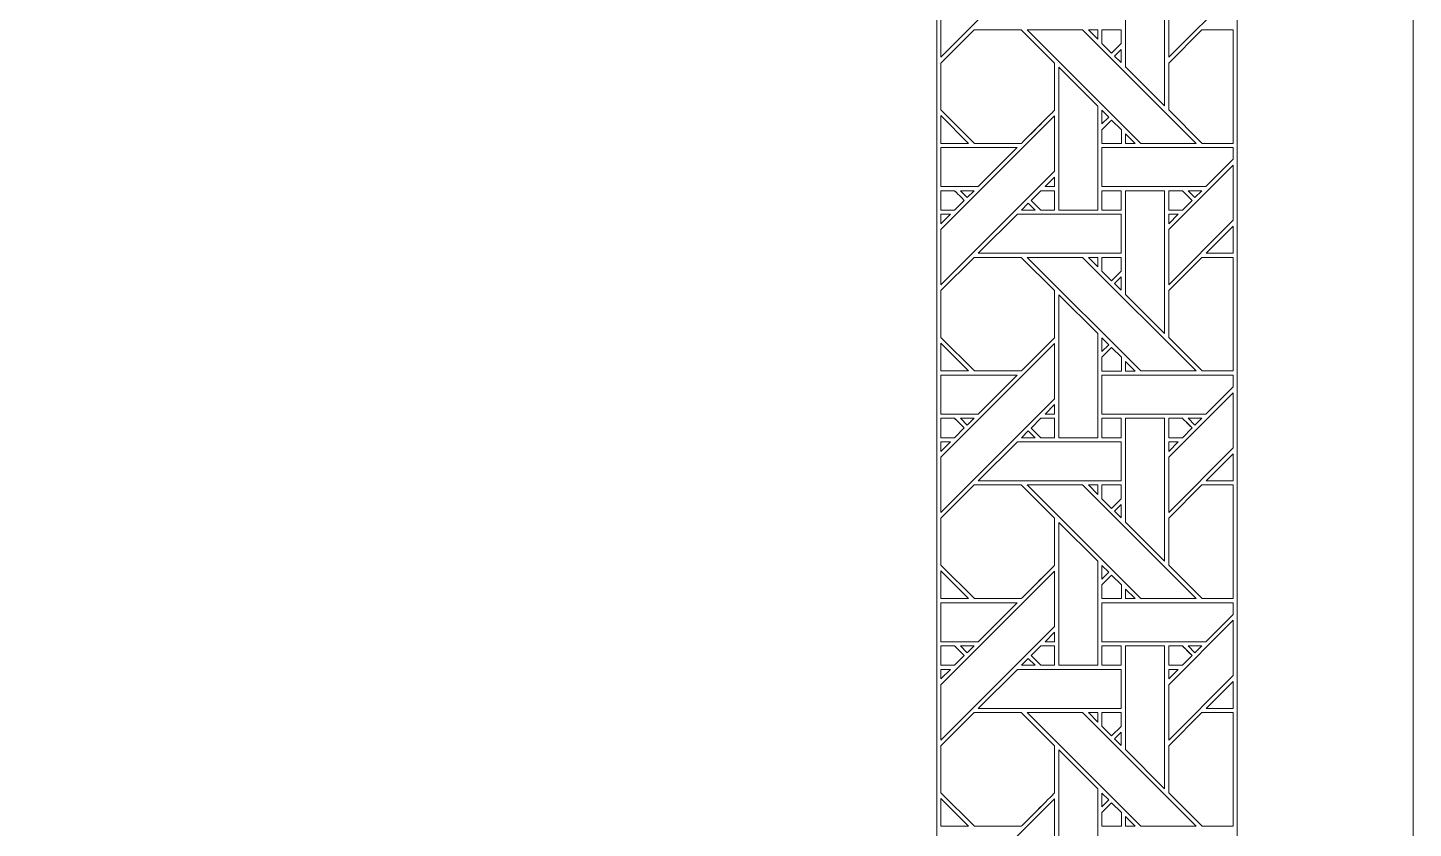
# Model space of a CAD drawing. Header units: inches. Extents: x 6.4 to 18.4, y 3.1 to 15.1.
# Drawn here: x 12.61 to 18.38, y 5.53 to 8.87 of the extents above; entities that cross this region are included whole.
import ezdxf

# ---------------------------------------------------------------- set-up
doc = ezdxf.new("R2010")
doc.units = ezdxf.units.IN
doc.header["$MEASUREMENT"] = 0
doc.layers.add('Design', color=7, linetype='Continuous', lineweight=0)

msp = doc.modelspace()

# ---------------------------------------------------------------- linework, layer by layer
at = {"layer": 'Design'}
for points, knots in [([(18.3821, 15.0948), (18.3821, 15.0948), (6.3829, 15.0948), (6.3829, 15.0948), (6.3829, 15.0948), (6.3829, 3.0948), (6.3829, 3.0948), (6.3829, 3.0948), (18.3829, 3.0948), (18.3829, 3.0948), (18.3829, 3.0948), (18.3829, 15.0948), (18.3829, 15.0948), (18.3829, 15.0948), (18.3821, 15.0948), (18.3821, 15.0948)], [0, 0, 0, 0, 1, 1, 1, 2, 2, 2, 3, 3, 3, 4, 4, 4, 5, 5, 5, 5]), ([(17.6485, 14.3611), (17.6485, 14.3611), (7.1165, 14.3611), (7.1165, 14.3611), (7.1165, 14.3611), (7.1165, 3.8284), (7.1165, 3.8284), (7.1165, 3.8284), (17.6492, 3.8284), (17.6492, 3.8284), (17.6492, 3.8284), (17.6492, 14.3611), (17.6492, 14.3611), (17.6492, 14.3611), (17.6485, 14.3611), (17.6485, 14.3611)], [0, 0, 0, 0, 1, 1, 1, 2, 2, 2, 3, 3, 3, 4, 4, 4, 5, 5, 5, 5]), ([(8.3676, 5.0795), (8.3676, 5.0795), (8.3676, 13.1101), (8.3676, 13.1101), (8.3676, 13.1101), (16.3981, 13.1101), (16.3981, 13.1101), (16.3981, 13.1101), (16.3981, 5.0795), (16.3981, 5.0795), (16.3981, 5.0795), (8.3676, 5.0795), (8.3676, 5.0795)], [0, 0, 0, 0, 1, 1, 1, 2, 2, 2, 3, 3, 3, 4, 4, 4, 4]), ([(16.4153, 8.743), (16.4153, 8.743), (16.4153, 8.9731), (16.4153, 8.9731), (16.4153, 8.9731), (16.889, 9.4467), (16.889, 9.4467), (16.889, 9.4467), (16.889, 9.2166), (16.889, 9.2166), (16.889, 9.2166), (16.4153, 8.743), (16.4153, 8.743)], [0, 0, 0, 0, 1, 1, 1, 2, 2, 2, 3, 3, 3, 4, 4, 4, 4]), ([(17.6329, 9.0118), (17.6329, 9.0118), (17.364, 8.743), (17.364, 8.743), (17.364, 8.743), (17.364, 8.9731), (17.364, 8.9731), (17.364, 8.9731), (17.6329, 9.2419), (17.6329, 9.2419), (17.6329, 9.2419), (17.6329, 9.0118), (17.6329, 9.0118)], [0, 0, 0, 0, 1, 1, 1, 2, 2, 2, 3, 3, 3, 4, 4, 4, 4]), ([(17.184, 8.703), (17.184, 8.703), (17.184, 9.1352), (17.184, 9.1352), (17.184, 9.1352), (17.3469, 9.1352), (17.3469, 9.1352), (17.3469, 9.1352), (17.3469, 8.5401), (17.3469, 8.5401), (17.3469, 8.5401), (17.184, 8.703), (17.184, 8.703)], [0, 0, 0, 0, 1, 1, 1, 2, 2, 2, 3, 3, 3, 4, 4, 4, 4]), ([(16.4153, 8.7186), (16.4153, 8.7186), (16.554, 8.8573), (16.554, 8.8573), (16.554, 8.8573), (16.7502, 8.8573), (16.7502, 8.8573), (16.7502, 8.8573), (16.889, 8.7186), (16.889, 8.7186), (16.889, 8.7186), (16.889, 8.5224), (16.889, 8.5224), (16.8712, 8.5045), (16.7593, 8.3927), (16.7503, 8.3837), (16.7503, 8.3837), (16.5546, 8.3837), (16.5546, 8.3837), (16.5546, 8.3837), (16.4153, 8.5229), (16.4153, 8.5229), (16.4153, 8.5229), (16.4153, 8.7186), (16.4153, 8.7186)], [0, 0, 0, 0, 1, 1, 1, 2, 2, 2, 3, 3, 3, 4, 4, 4, 5, 5, 5, 6, 6, 6, 7, 7, 7, 8, 8, 8, 8]), ([(16.889, 8.5224), (16.871, 8.5042), (16.7591, 8.3925), (16.7503, 8.3837), (16.7503, 8.3837), (16.5546, 8.3837), (16.5546, 8.3837), (16.5546, 8.3837), (16.4153, 8.5229), (16.4153, 8.5229), (16.4153, 8.5229), (16.4153, 8.7186), (16.4153, 8.7186), (16.4153, 8.7186), (16.554, 8.8573), (16.554, 8.8573), (16.554, 8.8573), (16.7502, 8.8573), (16.7502, 8.8573), (16.7502, 8.8573), (16.889, 8.7186), (16.889, 8.7186), (16.889, 8.7186), (16.889, 8.5224), (16.889, 8.5224)], [0, 0, 0, 0, 1, 1, 1, 2, 2, 2, 3, 3, 3, 4, 4, 4, 5, 5, 5, 6, 6, 6, 7, 7, 7, 8, 8, 8, 8]), ([(17.479, 8.3837), (17.479, 8.3837), (17.248, 8.3837), (17.248, 8.3837), (17.248, 8.3837), (16.7745, 8.8573), (16.7745, 8.8573), (16.7745, 8.8573), (17.0054, 8.8573), (17.0054, 8.8573), (17.0054, 8.8573), (17.479, 8.3837), (17.479, 8.3837)], [0, 0, 0, 0, 1, 1, 1, 2, 2, 2, 3, 3, 3, 4, 4, 4, 4]), ([(17.0295, 8.8573), (17.0295, 8.8573), (17.069, 8.8573), (17.069, 8.8573), (17.069, 8.8573), (17.069, 8.8175), (17.069, 8.8175), (17.069, 8.8175), (17.0295, 8.8573), (17.0295, 8.8573)], [0, 0, 0, 0, 1, 1, 1, 2, 2, 2, 3, 3, 3, 3]), ([(17.0862, 8.8573), (17.0862, 8.8573), (17.1665, 8.8573), (17.1665, 8.8573), (17.1665, 8.8573), (17.1665, 8.7997), (17.1665, 8.7997), (17.1665, 8.7997), (17.1265, 8.7598), (17.1265, 8.7598), (17.1265, 8.7598), (17.0862, 8.8001), (17.0862, 8.8001), (17.0862, 8.8001), (17.0862, 8.8573), (17.0862, 8.8573)], [0, 0, 0, 0, 1, 1, 1, 2, 2, 2, 3, 3, 3, 4, 4, 4, 5, 5, 5, 5]), ([(17.1265, 8.7598), (17.1265, 8.7598), (17.0862, 8.8001), (17.0862, 8.8001), (17.0862, 8.8001), (17.0862, 8.8573), (17.0862, 8.8573), (17.0862, 8.8573), (17.1665, 8.8573), (17.1665, 8.8573), (17.1665, 8.8573), (17.1665, 8.7997), (17.1665, 8.7997), (17.1665, 8.7997), (17.1265, 8.7598), (17.1265, 8.7598)], [0, 0, 0, 0, 1, 1, 1, 2, 2, 2, 3, 3, 3, 4, 4, 4, 5, 5, 5, 5]), ([(17.6329, 8.3837), (17.6329, 8.3837), (17.5033, 8.3837), (17.5033, 8.3837), (17.5033, 8.3837), (17.3641, 8.5229), (17.3641, 8.5229), (17.3641, 8.5229), (17.3641, 8.7186), (17.3641, 8.7186), (17.3641, 8.7186), (17.5028, 8.8573), (17.5028, 8.8573), (17.5028, 8.8573), (17.6329, 8.8573), (17.6329, 8.8573), (17.6329, 8.8573), (17.6329, 8.3837), (17.6329, 8.3837)], [0, 0, 0, 0, 1, 1, 1, 2, 2, 2, 3, 3, 3, 4, 4, 4, 5, 5, 5, 6, 6, 6, 6]), ([(17.6329, 8.3837), (17.6329, 8.3837), (17.5033, 8.3837), (17.5033, 8.3837), (17.5033, 8.3837), (17.3641, 8.5229), (17.3641, 8.5229), (17.3641, 8.5229), (17.3641, 8.7186), (17.3641, 8.7186), (17.3641, 8.7186), (17.5028, 8.8573), (17.5028, 8.8573), (17.5028, 8.8573), (17.6329, 8.8573), (17.6329, 8.8573), (17.6329, 8.8573), (17.6329, 8.3837), (17.6329, 8.3837)], [0, 0, 0, 0, 1, 1, 1, 2, 2, 2, 3, 3, 3, 4, 4, 4, 5, 5, 5, 6, 6, 6, 6]), ([(17.1664, 8.7755), (17.1664, 8.7755), (17.1664, 8.7203), (17.1664, 8.7203), (17.1664, 8.7203), (17.1387, 8.7477), (17.1387, 8.7477), (17.1387, 8.7477), (17.1664, 8.7755), (17.1664, 8.7755)], [0, 0, 0, 0, 1, 1, 1, 2, 2, 2, 3, 3, 3, 3]), ([(17.0689, 8.1057), (17.0689, 8.1057), (16.9061, 8.1057), (16.9061, 8.1057), (16.9061, 8.1057), (16.9061, 8.7015), (16.9061, 8.7015), (16.9061, 8.7015), (17.0689, 8.5394), (17.0689, 8.5394), (17.0689, 8.5394), (17.0689, 8.1057), (17.0689, 8.1057)], [0, 0, 0, 0, 1, 1, 1, 2, 2, 2, 3, 3, 3, 4, 4, 4, 4]), ([(16.4148, 8.3837), (16.4148, 8.3837), (16.4148, 8.4992), (16.4148, 8.4992), (16.4148, 8.4992), (16.5303, 8.3837), (16.5303, 8.3837), (16.5303, 8.3837), (16.4148, 8.3837), (16.4148, 8.3837)], [0, 0, 0, 0, 1, 1, 1, 2, 2, 2, 3, 3, 3, 3]), ([(16.4153, 7.7943), (16.4153, 7.7943), (16.4153, 8.0244), (16.4153, 8.0244), (16.4153, 8.0244), (16.889, 8.498), (16.889, 8.498), (16.889, 8.498), (16.889, 8.2679), (16.889, 8.2679), (16.889, 8.2679), (16.4153, 7.7943), (16.4153, 7.7943)], [0, 0, 0, 0, 1, 1, 1, 2, 2, 2, 3, 3, 3, 4, 4, 4, 4]), ([(17.0862, 8.4651), (17.0862, 8.4651), (17.0862, 8.5219), (17.0862, 8.5219), (17.0862, 8.5219), (17.1144, 8.4933), (17.1144, 8.4933), (17.1144, 8.4933), (17.0862, 8.4651), (17.0862, 8.4651)], [0, 0, 0, 0, 1, 1, 1, 2, 2, 2, 3, 3, 3, 3]), ([(17.1669, 8.3834), (17.1669, 8.3834), (17.0862, 8.3834), (17.0862, 8.3834), (17.0862, 8.3834), (17.0862, 8.4407), (17.0862, 8.4407), (17.0862, 8.4407), (17.1265, 8.4811), (17.1265, 8.4811), (17.1265, 8.4811), (17.1669, 8.4407), (17.1669, 8.4407), (17.1669, 8.4407), (17.1669, 8.3834), (17.1669, 8.3834)], [0, 0, 0, 0, 1, 1, 1, 2, 2, 2, 3, 3, 3, 4, 4, 4, 5, 5, 5, 5]), ([(17.0862, 8.4407), (17.0862, 8.4407), (17.1265, 8.4811), (17.1265, 8.4811), (17.1265, 8.4811), (17.1669, 8.4407), (17.1669, 8.4407), (17.1669, 8.4407), (17.1669, 8.3834), (17.1669, 8.3834), (17.1669, 8.3834), (17.0862, 8.3834), (17.0862, 8.3834), (17.0862, 8.3834), (17.0862, 8.4407), (17.0862, 8.4407)], [0, 0, 0, 0, 1, 1, 1, 2, 2, 2, 3, 3, 3, 4, 4, 4, 5, 5, 5, 5]), ([(17.2238, 8.3837), (17.2238, 8.3837), (17.1841, 8.3837), (17.1841, 8.3837), (17.1841, 8.3837), (17.1841, 8.4235), (17.1841, 8.4235), (17.1841, 8.4235), (17.2238, 8.3837), (17.2238, 8.3837)], [0, 0, 0, 0, 1, 1, 1, 2, 2, 2, 3, 3, 3, 3]), ([(16.4148, 8.2037), (16.4148, 8.2037), (16.4148, 8.3664), (16.4148, 8.3664), (16.4148, 8.3664), (16.7332, 8.3664), (16.7332, 8.3664), (16.7332, 8.3664), (16.5704, 8.2037), (16.5704, 8.2037), (16.5704, 8.2037), (16.4148, 8.2037), (16.4148, 8.2037)], [0, 0, 0, 0, 1, 1, 1, 2, 2, 2, 3, 3, 3, 4, 4, 4, 4]), ([(17.6329, 8.3174), (17.6329, 8.3174), (17.5191, 8.2037), (17.5191, 8.2037), (17.5191, 8.2037), (17.0862, 8.2037), (17.0862, 8.2037), (17.0862, 8.2037), (17.0862, 8.3664), (17.0862, 8.3664), (17.0862, 8.3664), (17.6329, 8.3664), (17.6329, 8.3664), (17.6329, 8.3664), (17.6329, 8.3174), (17.6329, 8.3174)], [0, 0, 0, 0, 1, 1, 1, 2, 2, 2, 3, 3, 3, 4, 4, 4, 5, 5, 5, 5]), ([(17.6329, 8.0631), (17.6329, 8.0631), (17.364, 7.7943), (17.364, 7.7943), (17.364, 7.7943), (17.364, 8.0244), (17.364, 8.0244), (17.364, 8.0244), (17.6329, 8.2931), (17.6329, 8.2931), (17.6329, 8.2931), (17.6329, 8.0631), (17.6329, 8.0631)], [0, 0, 0, 0, 1, 1, 1, 2, 2, 2, 3, 3, 3, 4, 4, 4, 4]), ([(16.889, 8.2435), (16.889, 8.2435), (16.889, 8.2038), (16.889, 8.2038), (16.889, 8.2038), (16.8492, 8.2038), (16.8492, 8.2038), (16.8492, 8.2038), (16.889, 8.2435), (16.889, 8.2435)], [0, 0, 0, 0, 1, 1, 1, 2, 2, 2, 3, 3, 3, 3]), ([(16.4153, 8.1865), (16.4153, 8.1865), (16.4724, 8.1865), (16.4724, 8.1865), (16.4775, 8.1813), (16.5083, 8.1505), (16.5127, 8.1461), (16.5127, 8.1461), (16.4723, 8.1057), (16.4723, 8.1057), (16.4723, 8.1057), (16.4153, 8.1057), (16.4153, 8.1057), (16.4153, 8.1057), (16.4153, 8.1865), (16.4153, 8.1865)], [0, 0, 0, 0, 1, 1, 1, 2, 2, 2, 3, 3, 3, 4, 4, 4, 5, 5, 5, 5]), ([(16.4153, 8.1057), (16.4153, 8.1057), (16.4153, 8.1865), (16.4153, 8.1865), (16.4153, 8.1865), (16.4724, 8.1865), (16.4724, 8.1865), (16.4777, 8.1812), (16.5085, 8.1503), (16.5127, 8.1461), (16.5127, 8.1461), (16.4723, 8.1057), (16.4723, 8.1057), (16.4723, 8.1057), (16.4153, 8.1057), (16.4153, 8.1057)], [0, 0, 0, 0, 1, 1, 1, 2, 2, 2, 3, 3, 3, 4, 4, 4, 5, 5, 5, 5]), ([(16.4967, 8.1865), (16.4967, 8.1865), (16.5532, 8.1865), (16.5532, 8.1865), (16.5532, 8.1865), (16.5249, 8.1583), (16.5249, 8.1583), (16.5249, 8.1583), (16.4967, 8.1865), (16.4967, 8.1865)], [0, 0, 0, 0, 1, 1, 1, 2, 2, 2, 3, 3, 3, 3]), ([(16.889, 8.1057), (16.889, 8.1057), (16.8319, 8.1057), (16.8319, 8.1057), (16.8319, 8.1057), (16.7915, 8.1461), (16.7915, 8.1461), (16.7915, 8.1461), (16.832, 8.1865), (16.832, 8.1865), (16.832, 8.1865), (16.889, 8.1865), (16.889, 8.1865), (16.889, 8.1865), (16.889, 8.1057), (16.889, 8.1057)], [0, 0, 0, 0, 1, 1, 1, 2, 2, 2, 3, 3, 3, 4, 4, 4, 5, 5, 5, 5]), ([(16.7915, 8.1461), (16.7915, 8.1461), (16.832, 8.1865), (16.832, 8.1865), (16.832, 8.1865), (16.889, 8.1865), (16.889, 8.1865), (16.889, 8.1865), (16.889, 8.1057), (16.889, 8.1057), (16.889, 8.1057), (16.8319, 8.1057), (16.8319, 8.1057), (16.8319, 8.1057), (16.7915, 8.1461), (16.7915, 8.1461)], [0, 0, 0, 0, 1, 1, 1, 2, 2, 2, 3, 3, 3, 4, 4, 4, 5, 5, 5, 5]), ([(17.0862, 8.1057), (17.0862, 8.1057), (17.0862, 8.1865), (17.0862, 8.1865), (17.0862, 8.1865), (17.1665, 8.1865), (17.1665, 8.1865), (17.1665, 8.1865), (17.1665, 8.1057), (17.1665, 8.1057), (17.1665, 8.1057), (17.0862, 8.1057), (17.0862, 8.1057)], [0, 0, 0, 0, 1, 1, 1, 2, 2, 2, 3, 3, 3, 4, 4, 4, 4]), ([(17.1665, 8.1057), (17.1665, 8.1057), (17.0862, 8.1057), (17.0862, 8.1057), (17.0862, 8.1057), (17.0862, 8.1865), (17.0862, 8.1865), (17.0862, 8.1865), (17.1665, 8.1865), (17.1665, 8.1865), (17.1665, 8.1865), (17.1665, 8.1057), (17.1665, 8.1057)], [0, 0, 0, 0, 1, 1, 1, 2, 2, 2, 3, 3, 3, 4, 4, 4, 4]), ([(17.184, 7.7543), (17.184, 7.7543), (17.184, 8.1865), (17.184, 8.1865), (17.184, 8.1865), (17.3469, 8.1865), (17.3469, 8.1865), (17.3469, 8.1865), (17.3469, 7.5914), (17.3469, 7.5914), (17.3469, 7.5914), (17.184, 7.7543), (17.184, 7.7543)], [0, 0, 0, 0, 1, 1, 1, 2, 2, 2, 3, 3, 3, 4, 4, 4, 4]), ([(17.3641, 8.1865), (17.3641, 8.1865), (17.4211, 8.1865), (17.4211, 8.1865), (17.4263, 8.1813), (17.457, 8.1505), (17.4615, 8.1461), (17.4615, 8.1461), (17.421, 8.1057), (17.421, 8.1057), (17.421, 8.1057), (17.3641, 8.1057), (17.3641, 8.1057), (17.3641, 8.1057), (17.3641, 8.1865), (17.3641, 8.1865)], [0, 0, 0, 0, 1, 1, 1, 2, 2, 2, 3, 3, 3, 4, 4, 4, 5, 5, 5, 5]), ([(17.4615, 8.1461), (17.4615, 8.1461), (17.421, 8.1057), (17.421, 8.1057), (17.421, 8.1057), (17.3641, 8.1057), (17.3641, 8.1057), (17.3641, 8.1057), (17.3641, 8.1865), (17.3641, 8.1865), (17.3641, 8.1865), (17.4211, 8.1865), (17.4211, 8.1865), (17.4211, 8.1865), (17.4615, 8.1461), (17.4615, 8.1461)], [0, 0, 0, 0, 1, 1, 1, 2, 2, 2, 3, 3, 3, 4, 4, 4, 5, 5, 5, 5]), ([(17.4455, 8.1865), (17.4455, 8.1865), (17.5019, 8.1865), (17.5019, 8.1865), (17.5019, 8.1865), (17.4736, 8.1583), (17.4736, 8.1583), (17.4736, 8.1583), (17.4455, 8.1865), (17.4455, 8.1865)], [0, 0, 0, 0, 1, 1, 1, 2, 2, 2, 3, 3, 3, 3]), ([(16.4551, 8.0885), (16.4551, 8.0885), (16.4153, 8.0487), (16.4153, 8.0487), (16.4153, 8.0487), (16.4153, 8.0885), (16.4153, 8.0885), (16.4153, 8.0885), (16.4551, 8.0885), (16.4551, 8.0885)], [0, 0, 0, 0, 1, 1, 1, 2, 2, 2, 3, 3, 3, 3]), ([(17.1664, 8.0885), (17.1664, 8.0885), (17.1664, 7.9257), (17.1664, 7.9257), (17.1664, 7.9257), (16.5711, 7.9257), (16.5711, 7.9257), (16.5711, 7.9257), (16.734, 8.0885), (16.734, 8.0885), (16.734, 8.0885), (17.1664, 8.0885), (17.1664, 8.0885)], [0, 0, 0, 0, 1, 1, 1, 2, 2, 2, 3, 3, 3, 4, 4, 4, 4]), ([(16.7794, 8.1339), (16.7794, 8.1339), (16.8076, 8.1057), (16.8076, 8.1057), (16.8076, 8.1057), (16.7511, 8.1057), (16.7511, 8.1057), (16.7511, 8.1057), (16.7794, 8.1339), (16.7794, 8.1339)], [0, 0, 0, 0, 1, 1, 1, 2, 2, 2, 3, 3, 3, 3]), ([(17.4039, 8.0885), (17.4039, 8.0885), (17.364, 8.0487), (17.364, 8.0487), (17.364, 8.0487), (17.364, 8.0885), (17.364, 8.0885), (17.364, 8.0885), (17.4039, 8.0885), (17.4039, 8.0885)], [0, 0, 0, 0, 1, 1, 1, 2, 2, 2, 3, 3, 3, 3]), ([(17.6329, 7.9257), (17.6329, 7.9257), (17.5199, 7.9257), (17.5199, 7.9257), (17.5199, 7.9257), (17.6329, 8.0387), (17.6329, 8.0387), (17.6329, 8.0387), (17.6329, 7.9257), (17.6329, 7.9257)], [0, 0, 0, 0, 1, 1, 1, 2, 2, 2, 3, 3, 3, 3]), ([(16.4153, 7.7699), (16.4153, 7.7699), (16.554, 7.9086), (16.554, 7.9086), (16.554, 7.9086), (16.7502, 7.9086), (16.7502, 7.9086), (16.7502, 7.9086), (16.889, 7.7699), (16.889, 7.7699), (16.889, 7.7699), (16.889, 7.5737), (16.889, 7.5737), (16.8712, 7.5557), (16.7593, 7.444), (16.7503, 7.435), (16.7503, 7.435), (16.5546, 7.435), (16.5546, 7.435), (16.5546, 7.435), (16.4153, 7.5742), (16.4153, 7.5742), (16.4153, 7.5742), (16.4153, 7.7699), (16.4153, 7.7699)], [0, 0, 0, 0, 1, 1, 1, 2, 2, 2, 3, 3, 3, 4, 4, 4, 5, 5, 5, 6, 6, 6, 7, 7, 7, 8, 8, 8, 8]), ([(16.889, 7.5737), (16.8711, 7.5556), (16.7592, 7.4439), (16.7503, 7.435), (16.7503, 7.435), (16.5546, 7.435), (16.5546, 7.435), (16.5546, 7.435), (16.4153, 7.5742), (16.4153, 7.5742), (16.4153, 7.5742), (16.4153, 7.7699), (16.4153, 7.7699), (16.4153, 7.7699), (16.554, 7.9086), (16.554, 7.9086), (16.554, 7.9086), (16.7502, 7.9086), (16.7502, 7.9086), (16.7502, 7.9086), (16.889, 7.7699), (16.889, 7.7699), (16.889, 7.7699), (16.889, 7.5737), (16.889, 7.5737)], [0, 0, 0, 0, 1, 1, 1, 2, 2, 2, 3, 3, 3, 4, 4, 4, 5, 5, 5, 6, 6, 6, 7, 7, 7, 8, 8, 8, 8]), ([(17.479, 7.435), (17.479, 7.435), (17.248, 7.435), (17.248, 7.435), (17.248, 7.435), (16.7745, 7.9086), (16.7745, 7.9086), (16.7745, 7.9086), (17.0054, 7.9086), (17.0054, 7.9086), (17.0054, 7.9086), (17.479, 7.435), (17.479, 7.435)], [0, 0, 0, 0, 1, 1, 1, 2, 2, 2, 3, 3, 3, 4, 4, 4, 4]), ([(17.0295, 7.9086), (17.0295, 7.9086), (17.069, 7.9086), (17.069, 7.9086), (17.069, 7.9086), (17.069, 7.8688), (17.069, 7.8688), (17.069, 7.8688), (17.0295, 7.9086), (17.0295, 7.9086)], [0, 0, 0, 0, 1, 1, 1, 2, 2, 2, 3, 3, 3, 3]), ([(17.0862, 7.9086), (17.0862, 7.9086), (17.1665, 7.9086), (17.1665, 7.9086), (17.1665, 7.9086), (17.1665, 7.851), (17.1665, 7.851), (17.1665, 7.851), (17.1265, 7.8111), (17.1265, 7.8111), (17.1265, 7.8111), (17.0862, 7.8514), (17.0862, 7.8514), (17.0862, 7.8514), (17.0862, 7.9086), (17.0862, 7.9086)], [0, 0, 0, 0, 1, 1, 1, 2, 2, 2, 3, 3, 3, 4, 4, 4, 5, 5, 5, 5]), ([(17.1265, 7.8111), (17.1265, 7.8111), (17.0862, 7.8514), (17.0862, 7.8514), (17.0862, 7.8514), (17.0862, 7.9086), (17.0862, 7.9086), (17.0862, 7.9086), (17.1665, 7.9086), (17.1665, 7.9086), (17.1665, 7.9086), (17.1665, 7.851), (17.1665, 7.851), (17.1665, 7.851), (17.1265, 7.8111), (17.1265, 7.8111)], [0, 0, 0, 0, 1, 1, 1, 2, 2, 2, 3, 3, 3, 4, 4, 4, 5, 5, 5, 5]), ([(17.6329, 7.435), (17.6329, 7.435), (17.5033, 7.435), (17.5033, 7.435), (17.5033, 7.435), (17.3641, 7.5742), (17.3641, 7.5742), (17.3641, 7.5742), (17.3641, 7.7699), (17.3641, 7.7699), (17.3641, 7.7699), (17.5028, 7.9086), (17.5028, 7.9086), (17.5028, 7.9086), (17.6329, 7.9086), (17.6329, 7.9086), (17.6329, 7.9086), (17.6329, 7.435), (17.6329, 7.435)], [0, 0, 0, 0, 1, 1, 1, 2, 2, 2, 3, 3, 3, 4, 4, 4, 5, 5, 5, 6, 6, 6, 6]), ([(17.6329, 7.435), (17.6329, 7.435), (17.5033, 7.435), (17.5033, 7.435), (17.5033, 7.435), (17.3641, 7.5742), (17.3641, 7.5742), (17.3641, 7.5742), (17.3641, 7.7699), (17.3641, 7.7699), (17.3641, 7.7699), (17.5028, 7.9086), (17.5028, 7.9086), (17.5028, 7.9086), (17.6329, 7.9086), (17.6329, 7.9086), (17.6329, 7.9086), (17.6329, 7.435), (17.6329, 7.435)], [0, 0, 0, 0, 1, 1, 1, 2, 2, 2, 3, 3, 3, 4, 4, 4, 5, 5, 5, 6, 6, 6, 6]), ([(17.1664, 7.8268), (17.1664, 7.8268), (17.1664, 7.7716), (17.1664, 7.7716), (17.1664, 7.7716), (17.1387, 7.799), (17.1387, 7.799), (17.1387, 7.799), (17.1664, 7.8268), (17.1664, 7.8268)], [0, 0, 0, 0, 1, 1, 1, 2, 2, 2, 3, 3, 3, 3]), ([(17.0689, 7.157), (17.0689, 7.157), (16.9061, 7.157), (16.9061, 7.157), (16.9061, 7.157), (16.9061, 7.7528), (16.9061, 7.7528), (16.9061, 7.7528), (17.0689, 7.5906), (17.0689, 7.5906), (17.0689, 7.5906), (17.0689, 7.157), (17.0689, 7.157)], [0, 0, 0, 0, 1, 1, 1, 2, 2, 2, 3, 3, 3, 4, 4, 4, 4]), ([(17.0862, 7.5164), (17.0862, 7.5164), (17.0862, 7.5732), (17.0862, 7.5732), (17.0862, 7.5732), (17.1144, 7.5446), (17.1144, 7.5446), (17.1144, 7.5446), (17.0862, 7.5164), (17.0862, 7.5164)], [0, 0, 0, 0, 1, 1, 1, 2, 2, 2, 3, 3, 3, 3]), ([(16.4148, 7.435), (16.4148, 7.435), (16.4148, 7.5505), (16.4148, 7.5505), (16.4148, 7.5505), (16.5303, 7.435), (16.5303, 7.435), (16.5303, 7.435), (16.4148, 7.435), (16.4148, 7.435)], [0, 0, 0, 0, 1, 1, 1, 2, 2, 2, 3, 3, 3, 3]), ([(16.4153, 6.8455), (16.4153, 6.8455), (16.4153, 7.0756), (16.4153, 7.0756), (16.4153, 7.0756), (16.889, 7.5492), (16.889, 7.5492), (16.889, 7.5492), (16.889, 7.3192), (16.889, 7.3192), (16.889, 7.3192), (16.4153, 6.8455), (16.4153, 6.8455)], [0, 0, 0, 0, 1, 1, 1, 2, 2, 2, 3, 3, 3, 4, 4, 4, 4]), ([(17.1669, 7.4347), (17.1669, 7.4347), (17.0862, 7.4347), (17.0862, 7.4347), (17.0862, 7.4347), (17.0862, 7.492), (17.0862, 7.492), (17.0862, 7.492), (17.1265, 7.5323), (17.1265, 7.5323), (17.1265, 7.5323), (17.1669, 7.492), (17.1669, 7.492), (17.1669, 7.492), (17.1669, 7.4347), (17.1669, 7.4347)], [0, 0, 0, 0, 1, 1, 1, 2, 2, 2, 3, 3, 3, 4, 4, 4, 5, 5, 5, 5]), ([(17.0862, 7.492), (17.0862, 7.492), (17.1265, 7.5323), (17.1265, 7.5323), (17.1265, 7.5323), (17.1669, 7.492), (17.1669, 7.492), (17.1669, 7.492), (17.1669, 7.4347), (17.1669, 7.4347), (17.1669, 7.4347), (17.0862, 7.4347), (17.0862, 7.4347), (17.0862, 7.4347), (17.0862, 7.492), (17.0862, 7.492)], [0, 0, 0, 0, 1, 1, 1, 2, 2, 2, 3, 3, 3, 4, 4, 4, 5, 5, 5, 5]), ([(17.2238, 7.4349), (17.2238, 7.4349), (17.1841, 7.4349), (17.1841, 7.4349), (17.1841, 7.4349), (17.1841, 7.4747), (17.1841, 7.4747), (17.1841, 7.4747), (17.2238, 7.4349), (17.2238, 7.4349)], [0, 0, 0, 0, 1, 1, 1, 2, 2, 2, 3, 3, 3, 3]), ([(16.4148, 7.255), (16.4148, 7.255), (16.4148, 7.4177), (16.4148, 7.4177), (16.4148, 7.4177), (16.7332, 7.4177), (16.7332, 7.4177), (16.7332, 7.4177), (16.5704, 7.255), (16.5704, 7.255), (16.5704, 7.255), (16.4148, 7.255), (16.4148, 7.255)], [0, 0, 0, 0, 1, 1, 1, 2, 2, 2, 3, 3, 3, 4, 4, 4, 4]), ([(17.6329, 7.3687), (17.6329, 7.3687), (17.5191, 7.255), (17.5191, 7.255), (17.5191, 7.255), (17.0862, 7.255), (17.0862, 7.255), (17.0862, 7.255), (17.0862, 7.4177), (17.0862, 7.4177), (17.0862, 7.4177), (17.6329, 7.4177), (17.6329, 7.4177), (17.6329, 7.4177), (17.6329, 7.3687), (17.6329, 7.3687)], [0, 0, 0, 0, 1, 1, 1, 2, 2, 2, 3, 3, 3, 4, 4, 4, 5, 5, 5, 5]), ([(17.6329, 7.1143), (17.6329, 7.1143), (17.364, 6.8455), (17.364, 6.8455), (17.364, 6.8455), (17.364, 7.0756), (17.364, 7.0756), (17.364, 7.0756), (17.6329, 7.3444), (17.6329, 7.3444), (17.6329, 7.3444), (17.6329, 7.1143), (17.6329, 7.1143)], [0, 0, 0, 0, 1, 1, 1, 2, 2, 2, 3, 3, 3, 4, 4, 4, 4]), ([(16.889, 7.2948), (16.889, 7.2948), (16.889, 7.255), (16.889, 7.255), (16.889, 7.255), (16.8492, 7.255), (16.8492, 7.255), (16.8492, 7.255), (16.889, 7.2948), (16.889, 7.2948)], [0, 0, 0, 0, 1, 1, 1, 2, 2, 2, 3, 3, 3, 3]), ([(16.4153, 7.2377), (16.4153, 7.2377), (16.4724, 7.2377), (16.4724, 7.2377), (16.4775, 7.2326), (16.5083, 7.2018), (16.5127, 7.1974), (16.5127, 7.1974), (16.4723, 7.1569), (16.4723, 7.1569), (16.4723, 7.1569), (16.4153, 7.1569), (16.4153, 7.1569), (16.4153, 7.1569), (16.4153, 7.2377), (16.4153, 7.2377)], [0, 0, 0, 0, 1, 1, 1, 2, 2, 2, 3, 3, 3, 4, 4, 4, 5, 5, 5, 5]), ([(16.4153, 7.1569), (16.4153, 7.1569), (16.4153, 7.2377), (16.4153, 7.2377), (16.4153, 7.2377), (16.4724, 7.2377), (16.4724, 7.2377), (16.4777, 7.2324), (16.5085, 7.2016), (16.5127, 7.1974), (16.5127, 7.1974), (16.4723, 7.1569), (16.4723, 7.1569), (16.4723, 7.1569), (16.4153, 7.1569), (16.4153, 7.1569)], [0, 0, 0, 0, 1, 1, 1, 2, 2, 2, 3, 3, 3, 4, 4, 4, 5, 5, 5, 5]), ([(16.4967, 7.2377), (16.4967, 7.2377), (16.5532, 7.2377), (16.5532, 7.2377), (16.5532, 7.2377), (16.5249, 7.2096), (16.5249, 7.2096), (16.5249, 7.2096), (16.4967, 7.2377), (16.4967, 7.2377)], [0, 0, 0, 0, 1, 1, 1, 2, 2, 2, 3, 3, 3, 3]), ([(16.889, 7.1569), (16.889, 7.1569), (16.8319, 7.1569), (16.8319, 7.1569), (16.8319, 7.1569), (16.7915, 7.1973), (16.7915, 7.1973), (16.7915, 7.1973), (16.832, 7.2377), (16.832, 7.2377), (16.832, 7.2377), (16.889, 7.2377), (16.889, 7.2377), (16.889, 7.2377), (16.889, 7.1569), (16.889, 7.1569)], [0, 0, 0, 0, 1, 1, 1, 2, 2, 2, 3, 3, 3, 4, 4, 4, 5, 5, 5, 5]), ([(16.7915, 7.1973), (16.7915, 7.1973), (16.832, 7.2377), (16.832, 7.2377), (16.832, 7.2377), (16.889, 7.2377), (16.889, 7.2377), (16.889, 7.2377), (16.889, 7.1569), (16.889, 7.1569), (16.889, 7.1569), (16.8319, 7.1569), (16.8319, 7.1569), (16.8319, 7.1569), (16.7915, 7.1973), (16.7915, 7.1973)], [0, 0, 0, 0, 1, 1, 1, 2, 2, 2, 3, 3, 3, 4, 4, 4, 5, 5, 5, 5]), ([(17.0862, 7.1569), (17.0862, 7.1569), (17.0862, 7.2377), (17.0862, 7.2377), (17.0862, 7.2377), (17.1665, 7.2377), (17.1665, 7.2377), (17.1665, 7.2377), (17.1665, 7.1569), (17.1665, 7.1569), (17.1665, 7.1569), (17.0862, 7.1569), (17.0862, 7.1569)], [0, 0, 0, 0, 1, 1, 1, 2, 2, 2, 3, 3, 3, 4, 4, 4, 4]), ([(17.1665, 7.1569), (17.1665, 7.1569), (17.0862, 7.1569), (17.0862, 7.1569), (17.0862, 7.1569), (17.0862, 7.2377), (17.0862, 7.2377), (17.0862, 7.2377), (17.1665, 7.2377), (17.1665, 7.2377), (17.1665, 7.2377), (17.1665, 7.1569), (17.1665, 7.1569)], [0, 0, 0, 0, 1, 1, 1, 2, 2, 2, 3, 3, 3, 4, 4, 4, 4]), ([(17.184, 6.8055), (17.184, 6.8055), (17.184, 7.2377), (17.184, 7.2377), (17.184, 7.2377), (17.3469, 7.2377), (17.3469, 7.2377), (17.3469, 7.2377), (17.3469, 6.6426), (17.3469, 6.6426), (17.3469, 6.6426), (17.184, 6.8055), (17.184, 6.8055)], [0, 0, 0, 0, 1, 1, 1, 2, 2, 2, 3, 3, 3, 4, 4, 4, 4]), ([(17.3641, 7.2377), (17.3641, 7.2377), (17.4211, 7.2377), (17.4211, 7.2377), (17.4263, 7.2326), (17.457, 7.2018), (17.4615, 7.1974), (17.4615, 7.1974), (17.421, 7.1569), (17.421, 7.1569), (17.421, 7.1569), (17.3641, 7.1569), (17.3641, 7.1569), (17.3641, 7.1569), (17.3641, 7.2377), (17.3641, 7.2377)], [0, 0, 0, 0, 1, 1, 1, 2, 2, 2, 3, 3, 3, 4, 4, 4, 5, 5, 5, 5]), ([(17.4615, 7.1974), (17.4615, 7.1974), (17.421, 7.1569), (17.421, 7.1569), (17.421, 7.1569), (17.3641, 7.1569), (17.3641, 7.1569), (17.3641, 7.1569), (17.3641, 7.2377), (17.3641, 7.2377), (17.3641, 7.2377), (17.4211, 7.2377), (17.4211, 7.2377), (17.4267, 7.2322), (17.4615, 7.1974), (17.4615, 7.1974)], [0, 0, 0, 0, 1, 1, 1, 2, 2, 2, 3, 3, 3, 4, 4, 4, 5, 5, 5, 5]), ([(17.4455, 7.2377), (17.4455, 7.2377), (17.5019, 7.2377), (17.5019, 7.2377), (17.5019, 7.2377), (17.4736, 7.2096), (17.4736, 7.2096), (17.4736, 7.2096), (17.4455, 7.2377), (17.4455, 7.2377)], [0, 0, 0, 0, 1, 1, 1, 2, 2, 2, 3, 3, 3, 3]), ([(16.7794, 7.1852), (16.7794, 7.1852), (16.8076, 7.157), (16.8076, 7.157), (16.8076, 7.157), (16.7511, 7.157), (16.7511, 7.157), (16.7511, 7.157), (16.7794, 7.1852), (16.7794, 7.1852)], [0, 0, 0, 0, 1, 1, 1, 2, 2, 2, 3, 3, 3, 3]), ([(16.4551, 7.1398), (16.4551, 7.1398), (16.4153, 7.1), (16.4153, 7.1), (16.4153, 7.1), (16.4153, 7.1398), (16.4153, 7.1398), (16.4153, 7.1398), (16.4551, 7.1398), (16.4551, 7.1398)], [0, 0, 0, 0, 1, 1, 1, 2, 2, 2, 3, 3, 3, 3]), ([(17.1664, 7.1398), (17.1664, 7.1398), (17.1664, 6.977), (17.1664, 6.977), (17.1664, 6.977), (16.5711, 6.977), (16.5711, 6.977), (16.5711, 6.977), (16.734, 7.1398), (16.734, 7.1398), (16.734, 7.1398), (17.1664, 7.1398), (17.1664, 7.1398)], [0, 0, 0, 0, 1, 1, 1, 2, 2, 2, 3, 3, 3, 4, 4, 4, 4]), ([(17.4039, 7.1398), (17.4039, 7.1398), (17.364, 7.1), (17.364, 7.1), (17.364, 7.1), (17.364, 7.1398), (17.364, 7.1398), (17.364, 7.1398), (17.4039, 7.1398), (17.4039, 7.1398)], [0, 0, 0, 0, 1, 1, 1, 2, 2, 2, 3, 3, 3, 3]), ([(17.6329, 6.977), (17.6329, 6.977), (17.5199, 6.977), (17.5199, 6.977), (17.5199, 6.977), (17.6329, 7.09), (17.6329, 7.09), (17.6329, 7.09), (17.6329, 6.977), (17.6329, 6.977)], [0, 0, 0, 0, 1, 1, 1, 2, 2, 2, 3, 3, 3, 3]), ([(16.4153, 6.8211), (16.4153, 6.8211), (16.554, 6.9598), (16.554, 6.9598), (16.554, 6.9598), (16.7502, 6.9598), (16.7502, 6.9598), (16.7502, 6.9598), (16.889, 6.8211), (16.889, 6.8211), (16.889, 6.8211), (16.889, 6.6249), (16.889, 6.6249), (16.8712, 6.607), (16.7593, 6.4952), (16.7503, 6.4862), (16.7503, 6.4862), (16.5546, 6.4862), (16.5546, 6.4862), (16.5546, 6.4862), (16.4153, 6.6255), (16.4153, 6.6255), (16.4153, 6.6255), (16.4153, 6.8211), (16.4153, 6.8211)], [0, 0, 0, 0, 1, 1, 1, 2, 2, 2, 3, 3, 3, 4, 4, 4, 5, 5, 5, 6, 6, 6, 7, 7, 7, 8, 8, 8, 8]), ([(16.889, 6.6249), (16.8711, 6.6069), (16.7592, 6.4952), (16.7503, 6.4862), (16.7503, 6.4862), (16.5546, 6.4862), (16.5546, 6.4862), (16.5546, 6.4862), (16.4153, 6.6255), (16.4153, 6.6255), (16.4153, 6.6255), (16.4153, 6.8211), (16.4153, 6.8211), (16.4153, 6.8211), (16.554, 6.9598), (16.554, 6.9598), (16.554, 6.9598), (16.7502, 6.9598), (16.7502, 6.9598), (16.7502, 6.9598), (16.889, 6.8211), (16.889, 6.8211), (16.889, 6.8211), (16.889, 6.6249), (16.889, 6.6249)], [0, 0, 0, 0, 1, 1, 1, 2, 2, 2, 3, 3, 3, 4, 4, 4, 5, 5, 5, 6, 6, 6, 7, 7, 7, 8, 8, 8, 8]), ([(17.479, 6.4862), (17.479, 6.4862), (17.248, 6.4862), (17.248, 6.4862), (17.248, 6.4862), (16.7745, 6.9599), (16.7745, 6.9599), (16.7745, 6.9599), (17.0054, 6.9599), (17.0054, 6.9599), (17.0054, 6.9599), (17.479, 6.4862), (17.479, 6.4862)], [0, 0, 0, 0, 1, 1, 1, 2, 2, 2, 3, 3, 3, 4, 4, 4, 4]), ([(17.0295, 6.9599), (17.0295, 6.9599), (17.069, 6.9599), (17.069, 6.9599), (17.069, 6.9599), (17.069, 6.92), (17.069, 6.92), (17.069, 6.92), (17.0295, 6.9599), (17.0295, 6.9599)], [0, 0, 0, 0, 1, 1, 1, 2, 2, 2, 3, 3, 3, 3]), ([(17.0862, 6.9599), (17.0862, 6.9599), (17.1665, 6.9599), (17.1665, 6.9599), (17.1665, 6.9599), (17.1665, 6.9023), (17.1665, 6.9023), (17.1665, 6.9023), (17.1265, 6.8623), (17.1265, 6.8623), (17.1265, 6.8623), (17.0862, 6.9027), (17.0862, 6.9027), (17.0862, 6.9027), (17.0862, 6.9599), (17.0862, 6.9599)], [0, 0, 0, 0, 1, 1, 1, 2, 2, 2, 3, 3, 3, 4, 4, 4, 5, 5, 5, 5]), ([(17.1265, 6.8623), (17.1265, 6.8623), (17.0862, 6.9027), (17.0862, 6.9027), (17.0862, 6.9027), (17.0862, 6.9599), (17.0862, 6.9599), (17.0862, 6.9599), (17.1665, 6.9599), (17.1665, 6.9599), (17.1665, 6.9599), (17.1665, 6.9023), (17.1665, 6.9023), (17.1665, 6.9023), (17.1265, 6.8623), (17.1265, 6.8623)], [0, 0, 0, 0, 1, 1, 1, 2, 2, 2, 3, 3, 3, 4, 4, 4, 5, 5, 5, 5]), ([(17.6329, 6.4862), (17.6329, 6.4862), (17.5033, 6.4862), (17.5033, 6.4862), (17.5033, 6.4862), (17.3641, 6.6255), (17.3641, 6.6255), (17.3641, 6.6255), (17.3641, 6.8211), (17.3641, 6.8211), (17.3641, 6.8211), (17.5028, 6.9598), (17.5028, 6.9598), (17.5028, 6.9598), (17.6329, 6.9598), (17.6329, 6.9598), (17.6329, 6.9598), (17.6329, 6.4862), (17.6329, 6.4862)], [0, 0, 0, 0, 1, 1, 1, 2, 2, 2, 3, 3, 3, 4, 4, 4, 5, 5, 5, 6, 6, 6, 6]), ([(17.6329, 6.4862), (17.6329, 6.4862), (17.5033, 6.4862), (17.5033, 6.4862), (17.5033, 6.4862), (17.3641, 6.6255), (17.3641, 6.6255), (17.3641, 6.6255), (17.3641, 6.8211), (17.3641, 6.8211), (17.3641, 6.8211), (17.5028, 6.9598), (17.5028, 6.9598), (17.5028, 6.9598), (17.6329, 6.9598), (17.6329, 6.9598), (17.6329, 6.9598), (17.6329, 6.4862), (17.6329, 6.4862)], [0, 0, 0, 0, 1, 1, 1, 2, 2, 2, 3, 3, 3, 4, 4, 4, 5, 5, 5, 6, 6, 6, 6]), ([(17.1664, 6.878), (17.1664, 6.878), (17.1664, 6.8229), (17.1664, 6.8229), (17.1664, 6.8229), (17.1387, 6.8503), (17.1387, 6.8503), (17.1387, 6.8503), (17.1664, 6.878), (17.1664, 6.878)], [0, 0, 0, 0, 1, 1, 1, 2, 2, 2, 3, 3, 3, 3]), ([(17.0689, 6.2082), (17.0689, 6.2082), (16.9061, 6.2082), (16.9061, 6.2082), (16.9061, 6.2082), (16.9061, 6.8041), (16.9061, 6.8041), (16.9061, 6.8041), (17.0689, 6.6419), (17.0689, 6.6419), (17.0689, 6.6419), (17.0689, 6.2082), (17.0689, 6.2082)], [0, 0, 0, 0, 1, 1, 1, 2, 2, 2, 3, 3, 3, 4, 4, 4, 4]), ([(16.4148, 6.4862), (16.4148, 6.4862), (16.4148, 6.6017), (16.4148, 6.6017), (16.4148, 6.6017), (16.5303, 6.4862), (16.5303, 6.4862), (16.5303, 6.4862), (16.4148, 6.4862), (16.4148, 6.4862)], [0, 0, 0, 0, 1, 1, 1, 2, 2, 2, 3, 3, 3, 3]), ([(16.4153, 5.8968), (16.4153, 5.8968), (16.4153, 6.1269), (16.4153, 6.1269), (16.4153, 6.1269), (16.889, 6.6005), (16.889, 6.6005), (16.889, 6.6005), (16.889, 6.3705), (16.889, 6.3705), (16.889, 6.3705), (16.4153, 5.8968), (16.4153, 5.8968)], [0, 0, 0, 0, 1, 1, 1, 2, 2, 2, 3, 3, 3, 4, 4, 4, 4]), ([(17.0862, 6.5677), (17.0862, 6.5677), (17.0862, 6.6244), (17.0862, 6.6244), (17.0862, 6.6244), (17.1144, 6.5958), (17.1144, 6.5958), (17.1144, 6.5958), (17.0862, 6.5677), (17.0862, 6.5677)], [0, 0, 0, 0, 1, 1, 1, 2, 2, 2, 3, 3, 3, 3]), ([(17.1669, 6.486), (17.1669, 6.486), (17.0862, 6.486), (17.0862, 6.486), (17.0862, 6.486), (17.0862, 6.5433), (17.0862, 6.5433), (17.0862, 6.5433), (17.1265, 6.5836), (17.1265, 6.5836), (17.1265, 6.5836), (17.1669, 6.5433), (17.1669, 6.5433), (17.1669, 6.5433), (17.1669, 6.486), (17.1669, 6.486)], [0, 0, 0, 0, 1, 1, 1, 2, 2, 2, 3, 3, 3, 4, 4, 4, 5, 5, 5, 5]), ([(17.0862, 6.5433), (17.0862, 6.5433), (17.1265, 6.5836), (17.1265, 6.5836), (17.1265, 6.5836), (17.1669, 6.5433), (17.1669, 6.5433), (17.1669, 6.5433), (17.1669, 6.486), (17.1669, 6.486), (17.1669, 6.486), (17.0862, 6.486), (17.0862, 6.486), (17.0862, 6.486), (17.0862, 6.5433), (17.0862, 6.5433)], [0, 0, 0, 0, 1, 1, 1, 2, 2, 2, 3, 3, 3, 4, 4, 4, 5, 5, 5, 5]), ([(17.2238, 6.4862), (17.2238, 6.4862), (17.1841, 6.4862), (17.1841, 6.4862), (17.1841, 6.4862), (17.1841, 6.526), (17.1841, 6.526), (17.1841, 6.526), (17.2238, 6.4862), (17.2238, 6.4862)], [0, 0, 0, 0, 1, 1, 1, 2, 2, 2, 3, 3, 3, 3]), ([(16.4148, 6.3063), (16.4148, 6.3063), (16.4148, 6.469), (16.4148, 6.469), (16.4148, 6.469), (16.7332, 6.469), (16.7332, 6.469), (16.7332, 6.469), (16.5704, 6.3063), (16.5704, 6.3063), (16.5704, 6.3063), (16.4148, 6.3063), (16.4148, 6.3063)], [0, 0, 0, 0, 1, 1, 1, 2, 2, 2, 3, 3, 3, 4, 4, 4, 4]), ([(17.6329, 6.42), (17.6329, 6.42), (17.5191, 6.3063), (17.5191, 6.3063), (17.5191, 6.3063), (17.0862, 6.3063), (17.0862, 6.3063), (17.0862, 6.3063), (17.0862, 6.469), (17.0862, 6.469), (17.0862, 6.469), (17.6329, 6.469), (17.6329, 6.469), (17.6329, 6.469), (17.6329, 6.42), (17.6329, 6.42)], [0, 0, 0, 0, 1, 1, 1, 2, 2, 2, 3, 3, 3, 4, 4, 4, 5, 5, 5, 5]), ([(17.6329, 6.1656), (17.6329, 6.1656), (17.364, 5.8968), (17.364, 5.8968), (17.364, 5.8968), (17.364, 6.1269), (17.364, 6.1269), (17.364, 6.1269), (17.6329, 6.3957), (17.6329, 6.3957), (17.6329, 6.3957), (17.6329, 6.1656), (17.6329, 6.1656)], [0, 0, 0, 0, 1, 1, 1, 2, 2, 2, 3, 3, 3, 4, 4, 4, 4]), ([(16.889, 6.3461), (16.889, 6.3461), (16.889, 6.3063), (16.889, 6.3063), (16.889, 6.3063), (16.8492, 6.3063), (16.8492, 6.3063), (16.8492, 6.3063), (16.889, 6.3461), (16.889, 6.3461)], [0, 0, 0, 0, 1, 1, 1, 2, 2, 2, 3, 3, 3, 3]), ([(16.4153, 6.289), (16.4153, 6.289), (16.4724, 6.289), (16.4724, 6.289), (16.4775, 6.2839), (16.5083, 6.2531), (16.5127, 6.2486), (16.5127, 6.2486), (16.4723, 6.2082), (16.4723, 6.2082), (16.4723, 6.2082), (16.4153, 6.2082), (16.4153, 6.2082), (16.4153, 6.2082), (16.4153, 6.289), (16.4153, 6.289)], [0, 0, 0, 0, 1, 1, 1, 2, 2, 2, 3, 3, 3, 4, 4, 4, 5, 5, 5, 5]), ([(16.4153, 6.2082), (16.4153, 6.2082), (16.4153, 6.289), (16.4153, 6.289), (16.4153, 6.289), (16.4724, 6.289), (16.4724, 6.289), (16.4777, 6.2837), (16.5085, 6.2528), (16.5127, 6.2486), (16.5127, 6.2486), (16.4723, 6.2082), (16.4723, 6.2082), (16.4723, 6.2082), (16.4153, 6.2082), (16.4153, 6.2082)], [0, 0, 0, 0, 1, 1, 1, 2, 2, 2, 3, 3, 3, 4, 4, 4, 5, 5, 5, 5]), ([(16.4967, 6.289), (16.4967, 6.289), (16.5532, 6.289), (16.5532, 6.289), (16.5532, 6.289), (16.5249, 6.2608), (16.5249, 6.2608), (16.5249, 6.2608), (16.4967, 6.289), (16.4967, 6.289)], [0, 0, 0, 0, 1, 1, 1, 2, 2, 2, 3, 3, 3, 3]), ([(16.7794, 6.2365), (16.7794, 6.2365), (16.8076, 6.2082), (16.8076, 6.2082), (16.8076, 6.2082), (16.7511, 6.2082), (16.7511, 6.2082), (16.7511, 6.2082), (16.7794, 6.2365), (16.7794, 6.2365)], [0, 0, 0, 0, 1, 1, 1, 2, 2, 2, 3, 3, 3, 3]), ([(16.889, 6.2082), (16.889, 6.2082), (16.8319, 6.2082), (16.8319, 6.2082), (16.8319, 6.2082), (16.7915, 6.2486), (16.7915, 6.2486), (16.7915, 6.2486), (16.832, 6.289), (16.832, 6.289), (16.832, 6.289), (16.889, 6.289), (16.889, 6.289), (16.889, 6.289), (16.889, 6.2082), (16.889, 6.2082)], [0, 0, 0, 0, 1, 1, 1, 2, 2, 2, 3, 3, 3, 4, 4, 4, 5, 5, 5, 5]), ([(16.7915, 6.2486), (16.7915, 6.2486), (16.832, 6.289), (16.832, 6.289), (16.832, 6.289), (16.889, 6.289), (16.889, 6.289), (16.889, 6.289), (16.889, 6.2082), (16.889, 6.2082), (16.889, 6.2082), (16.8319, 6.2082), (16.8319, 6.2082), (16.8319, 6.2082), (16.7915, 6.2486), (16.7915, 6.2486)], [0, 0, 0, 0, 1, 1, 1, 2, 2, 2, 3, 3, 3, 4, 4, 4, 5, 5, 5, 5]), ([(17.0862, 6.2082), (17.0862, 6.2082), (17.0862, 6.289), (17.0862, 6.289), (17.0862, 6.289), (17.1665, 6.289), (17.1665, 6.289), (17.1665, 6.289), (17.1665, 6.2082), (17.1665, 6.2082), (17.1665, 6.2082), (17.0862, 6.2082), (17.0862, 6.2082)], [0, 0, 0, 0, 1, 1, 1, 2, 2, 2, 3, 3, 3, 4, 4, 4, 4]), ([(17.1665, 6.2082), (17.1665, 6.2082), (17.0862, 6.2082), (17.0862, 6.2082), (17.0862, 6.2082), (17.0862, 6.289), (17.0862, 6.289), (17.0862, 6.289), (17.1665, 6.289), (17.1665, 6.289), (17.1665, 6.289), (17.1665, 6.2082), (17.1665, 6.2082)], [0, 0, 0, 0, 1, 1, 1, 2, 2, 2, 3, 3, 3, 4, 4, 4, 4]), ([(17.184, 5.8568), (17.184, 5.8568), (17.184, 6.289), (17.184, 6.289), (17.184, 6.289), (17.3469, 6.289), (17.3469, 6.289), (17.3469, 6.289), (17.3469, 5.6939), (17.3469, 5.6939), (17.3469, 5.6939), (17.184, 5.8568), (17.184, 5.8568)], [0, 0, 0, 0, 1, 1, 1, 2, 2, 2, 3, 3, 3, 4, 4, 4, 4]), ([(17.3641, 6.289), (17.3641, 6.289), (17.4211, 6.289), (17.4211, 6.289), (17.4263, 6.2839), (17.457, 6.2531), (17.4615, 6.2486), (17.4615, 6.2486), (17.421, 6.2082), (17.421, 6.2082), (17.421, 6.2082), (17.3641, 6.2082), (17.3641, 6.2082), (17.3641, 6.2082), (17.3641, 6.289), (17.3641, 6.289)], [0, 0, 0, 0, 1, 1, 1, 2, 2, 2, 3, 3, 3, 4, 4, 4, 5, 5, 5, 5]), ([(17.4615, 6.2486), (17.4615, 6.2486), (17.421, 6.2082), (17.421, 6.2082), (17.421, 6.2082), (17.3641, 6.2082), (17.3641, 6.2082), (17.3641, 6.2082), (17.3641, 6.289), (17.3641, 6.289), (17.3641, 6.289), (17.4211, 6.289), (17.4211, 6.289), (17.4267, 6.2834), (17.4615, 6.2486), (17.4615, 6.2486)], [0, 0, 0, 0, 1, 1, 1, 2, 2, 2, 3, 3, 3, 4, 4, 4, 5, 5, 5, 5]), ([(17.4455, 6.289), (17.4455, 6.289), (17.5019, 6.289), (17.5019, 6.289), (17.5019, 6.289), (17.4736, 6.2608), (17.4736, 6.2608), (17.4736, 6.2608), (17.4455, 6.289), (17.4455, 6.289)], [0, 0, 0, 0, 1, 1, 1, 2, 2, 2, 3, 3, 3, 3]), ([(16.4551, 6.1911), (16.4551, 6.1911), (16.4153, 6.1513), (16.4153, 6.1513), (16.4153, 6.1513), (16.4153, 6.1911), (16.4153, 6.1911), (16.4153, 6.1911), (16.4551, 6.1911), (16.4551, 6.1911)], [0, 0, 0, 0, 1, 1, 1, 2, 2, 2, 3, 3, 3, 3]), ([(17.1664, 6.1911), (17.1664, 6.1911), (17.1664, 6.0283), (17.1664, 6.0283), (17.1664, 6.0283), (16.5711, 6.0283), (16.5711, 6.0283), (16.5711, 6.0283), (16.734, 6.1911), (16.734, 6.1911), (16.734, 6.1911), (17.1664, 6.1911), (17.1664, 6.1911)], [0, 0, 0, 0, 1, 1, 1, 2, 2, 2, 3, 3, 3, 4, 4, 4, 4]), ([(17.4039, 6.1911), (17.4039, 6.1911), (17.364, 6.1513), (17.364, 6.1513), (17.364, 6.1513), (17.364, 6.1911), (17.364, 6.1911), (17.364, 6.1911), (17.4039, 6.1911), (17.4039, 6.1911)], [0, 0, 0, 0, 1, 1, 1, 2, 2, 2, 3, 3, 3, 3]), ([(17.6329, 6.0283), (17.6329, 6.0283), (17.5199, 6.0283), (17.5199, 6.0283), (17.5199, 6.0283), (17.6329, 6.1412), (17.6329, 6.1412), (17.6329, 6.1412), (17.6329, 6.0283), (17.6329, 6.0283)], [0, 0, 0, 0, 1, 1, 1, 2, 2, 2, 3, 3, 3, 3]), ([(16.4153, 5.8724), (16.4153, 5.8724), (16.554, 6.0111), (16.554, 6.0111), (16.554, 6.0111), (16.7502, 6.0111), (16.7502, 6.0111), (16.7502, 6.0111), (16.889, 5.8724), (16.889, 5.8724), (16.889, 5.8724), (16.889, 5.6762), (16.889, 5.6762), (16.8712, 5.6582), (16.7593, 5.5465), (16.7503, 5.5375), (16.7503, 5.5375), (16.5546, 5.5375), (16.5546, 5.5375), (16.5546, 5.5375), (16.4153, 5.6767), (16.4153, 5.6767), (16.4153, 5.6767), (16.4153, 5.8724), (16.4153, 5.8724)], [0, 0, 0, 0, 1, 1, 1, 2, 2, 2, 3, 3, 3, 4, 4, 4, 5, 5, 5, 6, 6, 6, 7, 7, 7, 8, 8, 8, 8]), ([(16.889, 5.6762), (16.8711, 5.6582), (16.7592, 5.5464), (16.7503, 5.5375), (16.7503, 5.5375), (16.5546, 5.5375), (16.5546, 5.5375), (16.5546, 5.5375), (16.4153, 5.6767), (16.4153, 5.6767), (16.4153, 5.6767), (16.4153, 5.8724), (16.4153, 5.8724), (16.4153, 5.8724), (16.554, 6.0111), (16.554, 6.0111), (16.554, 6.0111), (16.7502, 6.0111), (16.7502, 6.0111), (16.7502, 6.0111), (16.889, 5.8724), (16.889, 5.8724), (16.889, 5.8724), (16.889, 5.6762), (16.889, 5.6762)], [0, 0, 0, 0, 1, 1, 1, 2, 2, 2, 3, 3, 3, 4, 4, 4, 5, 5, 5, 6, 6, 6, 7, 7, 7, 8, 8, 8, 8]), ([(17.479, 5.5375), (17.479, 5.5375), (17.248, 5.5375), (17.248, 5.5375), (17.248, 5.5375), (16.7745, 6.0112), (16.7745, 6.0112), (16.7745, 6.0112), (17.0054, 6.0112), (17.0054, 6.0112), (17.0054, 6.0112), (17.479, 5.5375), (17.479, 5.5375)], [0, 0, 0, 0, 1, 1, 1, 2, 2, 2, 3, 3, 3, 4, 4, 4, 4]), ([(17.0295, 6.0111), (17.0295, 6.0111), (17.069, 6.0111), (17.069, 6.0111), (17.069, 6.0111), (17.069, 5.9713), (17.069, 5.9713), (17.069, 5.9713), (17.0295, 6.0111), (17.0295, 6.0111)], [0, 0, 0, 0, 1, 1, 1, 2, 2, 2, 3, 3, 3, 3]), ([(17.0862, 6.0111), (17.0862, 6.0111), (17.1665, 6.0111), (17.1665, 6.0111), (17.1665, 6.0111), (17.1665, 5.9535), (17.1665, 5.9535), (17.1665, 5.9535), (17.1265, 5.9136), (17.1265, 5.9136), (17.1265, 5.9136), (17.0862, 5.9539), (17.0862, 5.9539), (17.0862, 5.9539), (17.0862, 6.0111), (17.0862, 6.0111)], [0, 0, 0, 0, 1, 1, 1, 2, 2, 2, 3, 3, 3, 4, 4, 4, 5, 5, 5, 5]), ([(17.1265, 5.9136), (17.1265, 5.9136), (17.0862, 5.9539), (17.0862, 5.9539), (17.0862, 5.9539), (17.0862, 6.0111), (17.0862, 6.0111), (17.0862, 6.0111), (17.1665, 6.0111), (17.1665, 6.0111), (17.1665, 6.0111), (17.1665, 5.9535), (17.1665, 5.9535), (17.1665, 5.9535), (17.1265, 5.9136), (17.1265, 5.9136)], [0, 0, 0, 0, 1, 1, 1, 2, 2, 2, 3, 3, 3, 4, 4, 4, 5, 5, 5, 5]), ([(17.6329, 5.5375), (17.6329, 5.5375), (17.5033, 5.5375), (17.5033, 5.5375), (17.5033, 5.5375), (17.3641, 5.6767), (17.3641, 5.6767), (17.3641, 5.6767), (17.3641, 5.8724), (17.3641, 5.8724), (17.3641, 5.8724), (17.5028, 6.0111), (17.5028, 6.0111), (17.5028, 6.0111), (17.6329, 6.0111), (17.6329, 6.0111), (17.6329, 6.0111), (17.6329, 5.5375), (17.6329, 5.5375)], [0, 0, 0, 0, 1, 1, 1, 2, 2, 2, 3, 3, 3, 4, 4, 4, 5, 5, 5, 6, 6, 6, 6]), ([(17.6329, 5.5375), (17.6329, 5.5375), (17.5033, 5.5375), (17.5033, 5.5375), (17.5033, 5.5375), (17.3641, 5.6767), (17.3641, 5.6767), (17.3641, 5.6767), (17.3641, 5.8724), (17.3641, 5.8724), (17.3641, 5.8724), (17.5028, 6.0111), (17.5028, 6.0111), (17.5028, 6.0111), (17.6329, 6.0111), (17.6329, 6.0111), (17.6329, 6.0111), (17.6329, 5.5375), (17.6329, 5.5375)], [0, 0, 0, 0, 1, 1, 1, 2, 2, 2, 3, 3, 3, 4, 4, 4, 5, 5, 5, 6, 6, 6, 6]), ([(17.1664, 5.9293), (17.1664, 5.9293), (17.1664, 5.8741), (17.1664, 5.8741), (17.1664, 5.8741), (17.1387, 5.9015), (17.1387, 5.9015), (17.1387, 5.9015), (17.1664, 5.9293), (17.1664, 5.9293)], [0, 0, 0, 0, 1, 1, 1, 2, 2, 2, 3, 3, 3, 3]), ([(17.0689, 5.2595), (17.0689, 5.2595), (16.9061, 5.2595), (16.9061, 5.2595), (16.9061, 5.2595), (16.9061, 5.8553), (16.9061, 5.8553), (16.9061, 5.8553), (17.0689, 5.6932), (17.0689, 5.6932), (17.0689, 5.6932), (17.0689, 5.2595), (17.0689, 5.2595)], [0, 0, 0, 0, 1, 1, 1, 2, 2, 2, 3, 3, 3, 4, 4, 4, 4]), ([(17.0862, 5.6189), (17.0862, 5.6189), (17.0862, 5.6757), (17.0862, 5.6757), (17.0862, 5.6757), (17.1144, 5.6471), (17.1144, 5.6471), (17.1144, 5.6471), (17.0862, 5.6189), (17.0862, 5.6189)], [0, 0, 0, 0, 1, 1, 1, 2, 2, 2, 3, 3, 3, 3]), ([(16.4148, 5.5375), (16.4148, 5.5375), (16.4148, 5.653), (16.4148, 5.653), (16.4148, 5.653), (16.5303, 5.5375), (16.5303, 5.5375), (16.5303, 5.5375), (16.4148, 5.5375), (16.4148, 5.5375)], [0, 0, 0, 0, 1, 1, 1, 2, 2, 2, 3, 3, 3, 3]), ([(16.4153, 5.1782), (16.4153, 5.1782), (16.889, 5.6518), (16.889, 5.6518), (16.889, 5.6518), (16.889, 5.4217), (16.889, 5.4217), (16.889, 5.4217), (16.4153, 4.9481), (16.4153, 4.9481), (16.4153, 4.9481), (16.4153, 5.1782), (16.4153, 5.1782)], [0, 0, 0, 0, 1, 1, 1, 2, 2, 2, 3, 3, 3, 4, 4, 4, 4]), ([(17.1669, 5.5372), (17.1669, 5.5372), (17.0862, 5.5372), (17.0862, 5.5372), (17.0862, 5.5372), (17.0862, 5.5945), (17.0862, 5.5945), (17.0862, 5.5945), (17.1265, 5.6349), (17.1265, 5.6349), (17.1265, 5.6349), (17.1669, 5.5945), (17.1669, 5.5945), (17.1669, 5.5945), (17.1669, 5.5372), (17.1669, 5.5372)], [0, 0, 0, 0, 1, 1, 1, 2, 2, 2, 3, 3, 3, 4, 4, 4, 5, 5, 5, 5]), ([(17.0862, 5.5945), (17.0862, 5.5945), (17.1265, 5.6349), (17.1265, 5.6349), (17.1265, 5.6349), (17.1669, 5.5945), (17.1669, 5.5945), (17.1669, 5.5945), (17.1669, 5.5372), (17.1669, 5.5372), (17.1669, 5.5372), (17.0862, 5.5372), (17.0862, 5.5372), (17.0862, 5.5372), (17.0862, 5.5945), (17.0862, 5.5945)], [0, 0, 0, 0, 1, 1, 1, 2, 2, 2, 3, 3, 3, 4, 4, 4, 5, 5, 5, 5]), ([(17.2238, 5.5375), (17.2238, 5.5375), (17.1841, 5.5375), (17.1841, 5.5375), (17.1841, 5.5375), (17.1841, 5.5773), (17.1841, 5.5773), (17.1841, 5.5773), (17.2238, 5.5375), (17.2238, 5.5375)], [0, 0, 0, 0, 1, 1, 1, 2, 2, 2, 3, 3, 3, 3])]:
    msp.add_open_spline(points, degree=3, knots=knots, dxfattribs=at)

doc.saveas('drawing.dxf')
